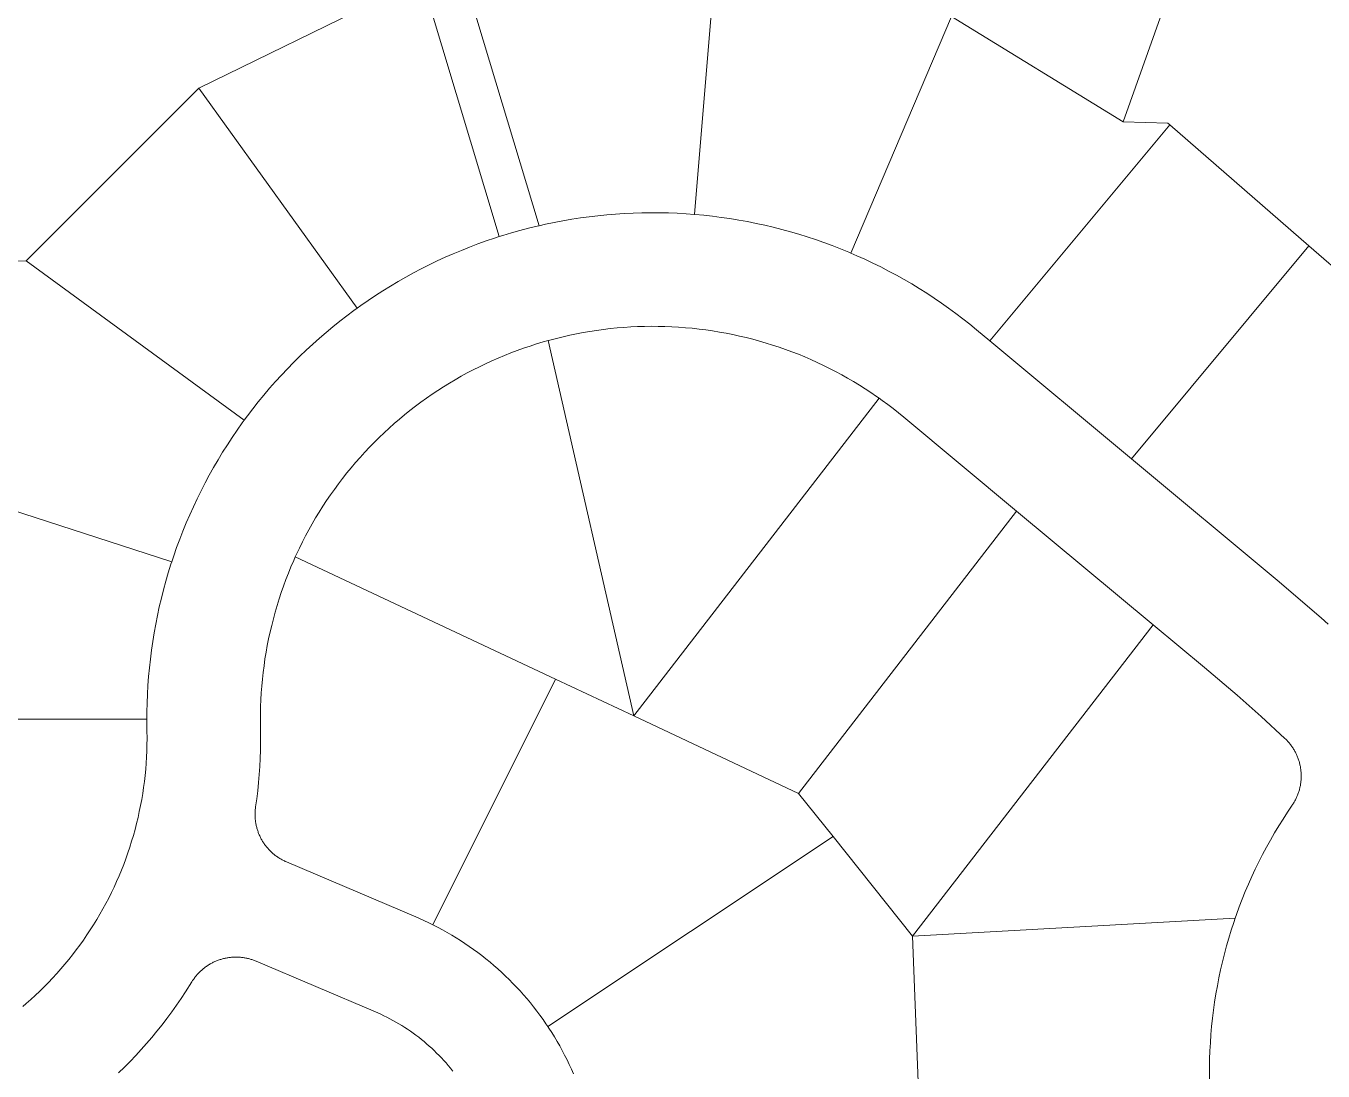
# Model space of a CAD drawing. Header units: feet. Extents: x 865220 to 2774701, y -2240498 to 961524.
# Drawn here: x 2765160 to 2765788, y 958195 to 958701 of the extents above; entities that cross this region are included whole.
import ezdxf

# ---------------------------------------------------------------- set-up
doc = ezdxf.new("R2010")
doc.units = ezdxf.units.FT
doc.header["$LTSCALE"] = 0.015
doc.header["$MEASUREMENT"] = 0
doc.layers.add('Parcels', color=7, linetype='Continuous', lineweight=0)

msp = doc.modelspace()

# ---------------------------------------------------------------- linework, layer by layer
at = {"layer": 'Parcels', "lineweight": 5}
for p, q in [((2765746.73, 958810.33), (2765691.33, 958654.26)), ((2765494.28, 958736.4), (2765483.79, 958609.44)), ((2765371.07, 958728.57), (2765408.61, 958604.01)), ((2765243.77, 958670.64), (2765351.74, 958723.38)), ((2765389.32, 958598.73), (2765351.74, 958723.38)), ((2765608.16, 958705.35), (2765559.45, 958590.75)), ((2765691.33, 958654.26), (2765608.16, 958705.35)), ((2765608.16, 958705.35), (2765691.33, 958654.26)), ((2765243.77, 958670.64), (2765160.21, 958586.94)), ((2765160.21, 958586.94), (2765243.77, 958670.64)), ((2765243.77, 958670.64), (2765320.48, 958564.1)), ((2765626.82, 958548.2), (2765713.93, 958652.85)), ((2765712.97, 958653.68), (2765691.33, 958654.26)), ((2765691.33, 958654.26), (2765691.33, 958654.26)), ((2765691.33, 958654.26), (2765712.97, 958653.68)), ((2765713.93, 958652.85), (2765712.97, 958653.68)), ((2765712.97, 958653.68), (2765713.93, 958652.85)), ((2765781.24, 958594.22), (2765713.93, 958652.85)), ((2765713.93, 958652.85), (2765781.24, 958594.22)), ((2765411.74, 958604.72), (2765415.93, 958605.59)), ((2765415.93, 958605.59), (2765420.13, 958606.38)), ((2765420.13, 958606.38), (2765424.35, 958607.11)), ((2765424.35, 958607.11), (2765428.57, 958607.75)), ((2765428.57, 958607.75), (2765432.81, 958608.33)), ((2765432.81, 958608.33), (2765437.05, 958608.83)), ((2765437.05, 958608.83), (2765441.31, 958609.26)), ((2765441.31, 958609.26), (2765445.57, 958609.61)), ((2765445.57, 958609.61), (2765449.84, 958609.89)), ((2765449.84, 958609.89), (2765454.11, 958610.09)), ((2765454.11, 958610.09), (2765458.38, 958610.22)), ((2765458.38, 958610.22), (2765462.66, 958610.27)), ((2765462.66, 958610.27), (2765466.93, 958610.25)), ((2765466.93, 958610.25), (2765471.21, 958610.16)), ((2765471.21, 958610.16), (2765475.48, 958609.99)), ((2765475.48, 958609.99), (2765479.75, 958609.74)), ((2765479.75, 958609.74), (2765483.79, 958609.44)), ((2765483.79, 958609.44), (2765483.79, 958609.44)), ((2765483.79, 958609.44), (2765484.01, 958609.43)), ((2765484.01, 958609.43), (2765488.27, 958609.03)), ((2765488.27, 958609.03), (2765492.52, 958608.56)), ((2765492.52, 958608.56), (2765496.76, 958608.02)), ((2765496.76, 958608.02), (2765500.99, 958607.41)), ((2765500.99, 958607.41), (2765505.21, 958606.72)), ((2765505.21, 958606.72), (2765509.42, 958605.96)), ((2765509.42, 958605.96), (2765513.61, 958605.12)), ((2765389.32, 958598.73), (2765391.07, 958599.29)), ((2765391.07, 958599.29), (2765395.17, 958600.52)), ((2765395.17, 958600.52), (2765399.28, 958601.68)), ((2765399.28, 958601.68), (2765403.42, 958602.76)), ((2765403.42, 958602.76), (2765407.57, 958603.78)), ((2765407.57, 958603.78), (2765408.61, 958604.01)), ((2765408.61, 958604.01), (2765411.74, 958604.72)), ((2765513.61, 958605.12), (2765517.79, 958604.21)), ((2765517.79, 958604.21), (2765521.95, 958603.23)), ((2765521.95, 958603.23), (2765526.09, 958602.18)), ((2765526.09, 958602.18), (2765530.22, 958601.05)), ((2765530.22, 958601.05), (2765534.32, 958599.85)), ((2765534.32, 958599.85), (2765538.4, 958598.58)), ((2765370.96, 958592.07), (2765374.93, 958593.66)), ((2765374.93, 958593.66), (2765378.93, 958595.17)), ((2765378.93, 958595.17), (2765382.95, 958596.61)), ((2765382.95, 958596.61), (2765387, 958597.98)), ((2765387, 958597.98), (2765389.32, 958598.73)), ((2765389.32, 958598.73), (2765389.32, 958598.73)), ((2765538.4, 958598.58), (2765542.46, 958597.24)), ((2765542.46, 958597.24), (2765546.5, 958595.83)), ((2765546.5, 958595.83), (2765550.51, 958594.35)), ((2765550.51, 958594.35), (2765554.49, 958592.8)), ((2765554.49, 958592.8), (2765558.45, 958591.18)), ((2765781.24, 958594.22), (2765695.4, 958491.1)), ((2765781.24, 958594.22), (2765781.24, 958594.22)), ((2765781.24, 958594.22), (2765815.74, 958564.17)), ((2765088.67, 958585.28), (2765160.21, 958586.94)), ((2765265.81, 958509.8), (2765160.21, 958586.94)), ((2765160.21, 958586.94), (2765265.81, 958509.8)), ((2765355.36, 958585.06), (2765359.22, 958586.91)), ((2765359.22, 958586.91), (2765363.1, 958588.7)), ((2765363.1, 958588.7), (2765367.01, 958590.42)), ((2765367.01, 958590.42), (2765370.96, 958592.07)), ((2765558.45, 958591.18), (2765559.45, 958590.75)), ((2765559.45, 958590.75), (2765562.38, 958589.49)), ((2765562.38, 958589.49), (2765566.28, 958587.73)), ((2765566.28, 958587.73), (2765570.14, 958585.9)), ((2765344.01, 958579.09), (2765347.76, 958581.14)), ((2765347.76, 958581.14), (2765351.55, 958583.13)), ((2765351.55, 958583.13), (2765355.36, 958585.06)), ((2765570.14, 958585.9), (2765573.98, 958584.01)), ((2765573.98, 958584.01), (2765577.78, 958582.05)), ((2765577.78, 958582.05), (2765581.54, 958580.03)), ((2765332.99, 958572.54), (2765336.62, 958574.79)), ((2765336.62, 958574.79), (2765340.3, 958576.97)), ((2765340.3, 958576.97), (2765344.01, 958579.09)), ((2765581.54, 958580.03), (2765585.27, 958577.94)), ((2765585.27, 958577.94), (2765588.96, 958575.78)), ((2765588.96, 958575.78), (2765592.62, 958573.56)), ((2765322.32, 958565.42), (2765325.83, 958567.85)), ((2765325.83, 958567.85), (2765329.39, 958570.22)), ((2765329.39, 958570.22), (2765332.99, 958572.54)), ((2765592.62, 958573.56), (2765596.23, 958571.28)), ((2765596.23, 958571.28), (2765599.81, 958568.93)), ((2765599.81, 958568.93), (2765603.34, 958566.53)), ((2765315.42, 958560.36), (2765318.85, 958562.92)), ((2765318.85, 958562.92), (2765320.48, 958564.1)), ((2765320.48, 958564.1), (2765322.32, 958565.42)), ((2765320.48, 958564.1), (2765320.48, 958564.1)), ((2765603.34, 958566.53), (2765606.83, 958564.06)), ((2765606.83, 958564.06), (2765610.28, 958561.53)), ((2765610.28, 958561.53), (2765613.68, 958558.94)), ((2765305.42, 958552.34), (2765308.71, 958555.07)), ((2765308.71, 958555.07), (2765312.04, 958557.75)), ((2765312.04, 958557.75), (2765315.42, 958560.36)), ((2765452.93, 958554.98), (2765449.62, 958554.76)), ((2765456.24, 958555.14), (2765452.93, 958554.98)), ((2765459.56, 958555.24), (2765456.24, 958555.14)), ((2765462.87, 958555.28), (2765459.56, 958555.24)), ((2765466.19, 958555.26), (2765462.87, 958555.28)), ((2765469.5, 958555.19), (2765466.19, 958555.26)), ((2765472.82, 958555.06), (2765469.5, 958555.19)), ((2765476.13, 958554.87), (2765472.82, 958555.06)), ((2765613.68, 958558.94), (2765617.04, 958556.29)), ((2765617.04, 958556.29), (2765620.35, 958553.58)), ((2765298.99, 958546.7), (2765302.18, 958549.55)), ((2765302.18, 958549.55), (2765305.42, 958552.34)), ((2765416.93, 958549.45), (2765413.73, 958548.61)), ((2765420.16, 958550.24), (2765416.93, 958549.45)), ((2765423.39, 958550.97), (2765420.16, 958550.24)), ((2765426.64, 958551.65), (2765423.39, 958550.97)), ((2765429.89, 958552.26), (2765426.64, 958551.65)), ((2765433.16, 958552.82), (2765429.89, 958552.26)), ((2765436.44, 958553.33), (2765433.16, 958552.82)), ((2765439.73, 958553.77), (2765436.44, 958553.33)), ((2765443.02, 958554.16), (2765439.73, 958553.77)), ((2765446.32, 958554.49), (2765443.02, 958554.16)), ((2765449.62, 958554.76), (2765446.32, 958554.49)), ((2765479.43, 958554.62), (2765476.13, 958554.87)), ((2765482.73, 958554.32), (2765479.43, 958554.62)), ((2765486.03, 958553.95), (2765482.73, 958554.32)), ((2765489.32, 958553.54), (2765486.03, 958553.95)), ((2765492.6, 958553.06), (2765489.32, 958553.54)), ((2765495.87, 958552.52), (2765492.6, 958553.06)), ((2765499.14, 958551.93), (2765495.87, 958552.52)), ((2765502.39, 958551.28), (2765499.14, 958551.93)), ((2765505.63, 958550.58), (2765502.39, 958551.28)), ((2765508.85, 958549.82), (2765505.63, 958550.58)), ((2765512.07, 958549), (2765508.85, 958549.82)), ((2765515.27, 958548.13), (2765512.07, 958549)), ((2765620.35, 958553.58), (2765626.82, 958548.2)), ((2765292.76, 958540.85), (2765295.84, 958543.8)), ((2765295.84, 958543.8), (2765298.99, 958546.7)), ((2765394.84, 958542.39), (2765391.76, 958541.17)), ((2765397.94, 958543.57), (2765394.84, 958542.39)), ((2765401.06, 958544.69), (2765397.94, 958543.57)), ((2765404.2, 958545.75), (2765401.06, 958544.69)), ((2765407.36, 958546.76), (2765404.2, 958545.75)), ((2765410.54, 958547.71), (2765407.36, 958546.76)), ((2765413.03, 958548.42), (2765410.54, 958547.71)), ((2765413.73, 958548.61), (2765413.03, 958548.42)), ((2765413.03, 958548.42), (2765454.41, 958366.64)), ((2765518.45, 958547.2), (2765515.27, 958548.13)), ((2765521.62, 958546.21), (2765518.45, 958547.2)), ((2765524.76, 958545.17), (2765521.62, 958546.21)), ((2765527.89, 958544.08), (2765524.76, 958545.17)), ((2765531, 958542.93), (2765527.89, 958544.08)), ((2765534.09, 958541.73), (2765531, 958542.93)), ((2765626.82, 958548.2), (2765695.4, 958491.1)), ((2765286.73, 958534.78), (2765289.72, 958537.84)), ((2765289.72, 958537.84), (2765292.76, 958540.85)), ((2765382.65, 958537.16), (2765379.67, 958535.72)), ((2765385.67, 958538.55), (2765382.65, 958537.16)), ((2765388.7, 958539.88), (2765385.67, 958538.55)), ((2765391.76, 958541.17), (2765388.7, 958539.88)), ((2765537.16, 958540.47), (2765534.09, 958541.73)), ((2765540.21, 958539.16), (2765537.16, 958540.47)), ((2765543.23, 958537.8), (2765540.21, 958539.16)), ((2765546.23, 958536.38), (2765543.23, 958537.8)), ((2765549.2, 958534.91), (2765546.23, 958536.38)), ((2765280.93, 958528.5), (2765283.8, 958531.66)), ((2765283.8, 958531.66), (2765286.73, 958534.78)), ((2765370.86, 958531.1), (2765367.98, 958529.45)), ((2765373.77, 958532.69), (2765370.86, 958531.1)), ((2765376.71, 958534.23), (2765373.77, 958532.69)), ((2765379.67, 958535.72), (2765376.71, 958534.23)), ((2765552.15, 958533.39), (2765549.2, 958534.91)), ((2765555.07, 958531.82), (2765552.15, 958533.39)), ((2765557.96, 958530.2), (2765555.07, 958531.82)), ((2765560.83, 958528.53), (2765557.96, 958530.2)), ((2765275.34, 958522.03), (2765278.11, 958525.29)), ((2765278.11, 958525.29), (2765280.93, 958528.5)), ((2765359.52, 958524.22), (2765356.77, 958522.38)), ((2765362.31, 958526.01), (2765359.52, 958524.22)), ((2765365.13, 958527.76), (2765362.31, 958526.01)), ((2765367.98, 958529.45), (2765365.13, 958527.76)), ((2765563.66, 958526.81), (2765560.83, 958528.53)), ((2765566.46, 958525.04), (2765563.66, 958526.81)), ((2765569.23, 958523.22), (2765566.46, 958525.04)), ((2765269.99, 958515.36), (2765272.63, 958518.72)), ((2765272.63, 958518.72), (2765275.34, 958522.03)), ((2765351.35, 958518.56), (2765348.69, 958516.57)), ((2765354.04, 958520.49), (2765351.35, 958518.56)), ((2765356.77, 958522.38), (2765354.04, 958520.49)), ((2765454.41, 958366.64), (2765573.28, 958520.44)), ((2765573.28, 958520.44), (2765454.41, 958366.64)), ((2765571.98, 958521.35), (2765569.23, 958523.22)), ((2765573.28, 958520.44), (2765571.98, 958521.35)), ((2765573.28, 958520.44), (2765573.28, 958520.44)), ((2765574.68, 958519.44), (2765573.28, 958520.44)), ((2765577.35, 958517.48), (2765574.68, 958519.44)), ((2765579.99, 958515.47), (2765577.35, 958517.48)), ((2765265.81, 958509.8), (2765267.4, 958511.96)), ((2765267.4, 958511.96), (2765269.99, 958515.36)), ((2765343.48, 958512.47), (2765340.93, 958510.35)), ((2765346.07, 958514.54), (2765343.48, 958512.47)), ((2765348.69, 958516.57), (2765346.07, 958514.54)), ((2765582.6, 958513.41), (2765579.99, 958515.47)), ((2765585.16, 958511.32), (2765582.6, 958513.41)), ((2765639.77, 958465.86), (2765585.16, 958511.32)), ((2765585.16, 958511.32), (2765585.16, 958511.32)), ((2765259.99, 958501.49), (2765262.4, 958505.02)), ((2765262.4, 958505.02), (2765264.87, 958508.51)), ((2765264.87, 958508.51), (2765265.81, 958509.8)), ((2765265.81, 958509.8), (2765265.81, 958509.8)), ((2765335.94, 958505.98), (2765333.51, 958503.73)), ((2765338.42, 958508.19), (2765335.94, 958505.98)), ((2765340.93, 958510.35), (2765338.42, 958508.19)), ((2765257.65, 958497.91), (2765259.99, 958501.49)), ((2765328.76, 958499.11), (2765326.44, 958496.73)), ((2765331.11, 958501.44), (2765328.76, 958499.11)), ((2765333.51, 958503.73), (2765331.11, 958501.44)), ((2765253.14, 958490.64), (2765255.36, 958494.3)), ((2765255.36, 958494.3), (2765257.65, 958497.91)), ((2765324.17, 958494.32), (2765321.94, 958491.86)), ((2765326.44, 958496.73), (2765324.17, 958494.32)), ((2765230.71, 958441.2), (2765090.94, 958486.75)), ((2765090.94, 958486.75), (2765230.71, 958441.2)), ((2765248.9, 958483.22), (2765250.99, 958486.95)), ((2765250.99, 958486.95), (2765253.14, 958490.64)), ((2765317.61, 958486.84), (2765315.51, 958484.28)), ((2765319.75, 958489.37), (2765317.61, 958486.84)), ((2765321.94, 958491.86), (2765319.75, 958489.37)), ((2765695.4, 958491.1), (2765765.94, 958432.39)), ((2765246.87, 958479.45), (2765248.9, 958483.22)), ((2765313.46, 958481.67), (2765311.45, 958479.03)), ((2765315.51, 958484.28), (2765313.46, 958481.67)), ((2765243.02, 958471.82), (2765244.91, 958475.65)), ((2765244.91, 958475.65), (2765246.87, 958479.45)), ((2765307.57, 958473.65), (2765305.7, 958470.91)), ((2765309.49, 958476.36), (2765307.57, 958473.65)), ((2765311.45, 958479.03), (2765309.49, 958476.36)), ((2765239.44, 958464.06), (2765241.19, 958467.95)), ((2765241.19, 958467.95), (2765243.02, 958471.82)), ((2765303.89, 958468.14), (2765302.11, 958465.34)), ((2765305.7, 958470.91), (2765303.89, 958468.14)), ((2765237.75, 958460.13), (2765239.44, 958464.06)), ((2765300.39, 958462.5), (2765298.72, 958459.64)), ((2765302.11, 958465.34), (2765300.39, 958462.5)), ((2765534.14, 958329.19), (2765639.77, 958465.86)), ((2765705.91, 958410.81), (2765639.77, 958465.86)), ((2765234.58, 958452.19), (2765236.13, 958456.17)), ((2765236.13, 958456.17), (2765237.75, 958460.13)), ((2765297.1, 958456.75), (2765295.53, 958453.83)), ((2765298.72, 958459.64), (2765297.1, 958456.75)), ((2765233.09, 958448.18), (2765234.58, 958452.19)), ((2765294.01, 958450.88), (2765292.54, 958447.91)), ((2765295.53, 958453.83), (2765294.01, 958450.88)), ((2765230.71, 958441.2), (2765231.68, 958444.14)), ((2765231.68, 958444.14), (2765233.09, 958448.18)), ((2765290.54, 958443.63), (2765289.76, 958441.89)), ((2765291.13, 958444.91), (2765290.54, 958443.63)), ((2765416.54, 958384.43), (2765290.54, 958443.63)), ((2765292.54, 958447.91), (2765291.13, 958444.91)), ((2765227.87, 958431.9), (2765229.07, 958436)), ((2765229.07, 958436), (2765230.34, 958440.08)), ((2765230.34, 958440.08), (2765230.71, 958441.2)), ((2765230.71, 958441.2), (2765230.71, 958441.2)), ((2765287.2, 958435.77), (2765285.99, 958432.68)), ((2765288.45, 958438.84), (2765287.2, 958435.77)), ((2765289.76, 958441.89), (2765288.45, 958438.84)), ((2765226.75, 958427.77), (2765227.87, 958431.9)), ((2765284.84, 958429.57), (2765283.75, 958426.44)), ((2765285.99, 958432.68), (2765284.84, 958429.57)), ((2765765.94, 958432.39), (2765787.25, 958414.11)), ((2765224.71, 958419.47), (2765225.69, 958423.63)), ((2765225.69, 958423.63), (2765226.75, 958427.77)), ((2765282.71, 958423.29), (2765281.73, 958420.13)), ((2765283.75, 958426.44), (2765282.71, 958423.29)), ((2765223.8, 958415.29), (2765224.71, 958419.47)), ((2765280.8, 958416.95), (2765279.92, 958413.75)), ((2765281.73, 958420.13), (2765280.8, 958416.95)), ((2765222.2, 958406.89), (2765222.97, 958411.09)), ((2765222.97, 958411.09), (2765223.8, 958415.29)), ((2765279.11, 958410.53), (2765278.34, 958407.31)), ((2765279.92, 958413.75), (2765279.11, 958410.53)), ((2765705.91, 958410.81), (2765589.37, 958260.04)), ((2765705.91, 958410.81), (2765705.91, 958410.81)), ((2765730.75, 958390.13), (2765705.91, 958410.81)), ((2765787.25, 958414.11), (2765790.57, 958411.12)), ((2765221.52, 958402.67), (2765222.2, 958406.89)), ((2765278.34, 958407.31), (2765277.64, 958404.07)), ((2765220.36, 958394.2), (2765220.9, 958398.44)), ((2765220.9, 958398.44), (2765221.52, 958402.67)), ((2765276.99, 958400.81), (2765276.4, 958397.55)), ((2765277.64, 958404.07), (2765276.99, 958400.81)), ((2765219.89, 958389.95), (2765220.36, 958394.2)), ((2765275.87, 958394.28), (2765275.39, 958391)), ((2765276.4, 958397.55), (2765275.87, 958394.28)), ((2765219.18, 958381.42), (2765219.5, 958385.69)), ((2765219.5, 958385.69), (2765219.89, 958389.95)), ((2765274.97, 958387.71), (2765274.61, 958384.41)), ((2765275.39, 958391), (2765274.97, 958387.71)), ((2765746.5, 958376.7), (2765730.75, 958390.13)), ((2765218.94, 958377.16), (2765219.18, 958381.42)), ((2765274.3, 958381.11), (2765274.05, 958377.81)), ((2765274.61, 958384.41), (2765274.3, 958381.11)), ((2765416.54, 958384.43), (2765357.07, 958265.6)), ((2765416.54, 958384.43), (2765416.54, 958384.43)), ((2765416.54, 958384.43), (2765454.41, 958366.64)), ((2765218.67, 958368.61), (2765218.77, 958372.88)), ((2765218.77, 958372.88), (2765218.94, 958377.16)), ((2765273.87, 958374.5), (2765273.73, 958371.18)), ((2765274.05, 958377.81), (2765273.87, 958374.5)), ((2765758.16, 958366.36), (2765746.5, 958376.7)), ((2765218.65, 958365.1), (2765218.67, 958368.61)), ((2765273.66, 958367.87), (2765273.64, 958364.55)), ((2765273.73, 958371.18), (2765273.66, 958367.87)), ((2765534.14, 958329.19), (2765454.41, 958366.64)), ((2765454.41, 958366.64), (2765454.41, 958366.64)), ((2765218.65, 958365.1), (2765093.74, 958364.99)), ((2765218.65, 958364.33), (2765218.65, 958365.1)), ((2765218.65, 958365.1), (2765218.65, 958365.1)), ((2765218.71, 958359.64), (2765218.65, 958364.33)), ((2765273.64, 958364.55), (2765273.69, 958360.91)), ((2765273.69, 958360.91), (2765273.75, 958353.98)), ((2765769.63, 958355.81), (2765758.16, 958366.36)), ((2765218.76, 958355.67), (2765218.71, 958359.64)), ((2765218.73, 958352.7), (2765218.76, 958355.67)), ((2765770.07, 958355.38), (2765769.63, 958355.81)), ((2765770.38, 958355.08), (2765770.07, 958355.38)), ((2765770.68, 958354.76), (2765770.38, 958355.08)), ((2765770.98, 958354.44), (2765770.68, 958354.76)), ((2765771.27, 958354.12), (2765770.98, 958354.44)), ((2765771.56, 958353.79), (2765771.27, 958354.12)), ((2765218.52, 958346.77), (2765218.65, 958349.73)), ((2765218.65, 958349.73), (2765218.73, 958352.7)), ((2765273.68, 958350.06), (2765273.55, 958346.13)), ((2765273.75, 958353.98), (2765273.68, 958350.06)), ((2765771.84, 958353.45), (2765771.56, 958353.79)), ((2765772.11, 958353.12), (2765771.84, 958353.45)), ((2765772.38, 958352.77), (2765772.11, 958353.12)), ((2765772.64, 958352.42), (2765772.38, 958352.77)), ((2765772.9, 958352.07), (2765772.64, 958352.42)), ((2765773.15, 958351.71), (2765772.9, 958352.07)), ((2765773.39, 958351.35), (2765773.15, 958351.71)), ((2765773.63, 958350.99), (2765773.39, 958351.35)), ((2765773.86, 958350.62), (2765773.63, 958350.99)), ((2765774.09, 958350.24), (2765773.86, 958350.62)), ((2765774.31, 958349.86), (2765774.09, 958350.24)), ((2765774.52, 958349.48), (2765774.31, 958349.86)), ((2765774.72, 958349.1), (2765774.52, 958349.48)), ((2765774.92, 958348.71), (2765774.72, 958349.1)), ((2765775.11, 958348.32), (2765774.92, 958348.71)), ((2765775.3, 958347.92), (2765775.11, 958348.32)), ((2765775.47, 958347.52), (2765775.3, 958347.92)), ((2765218.11, 958340.85), (2765218.34, 958343.81)), ((2765218.34, 958343.81), (2765218.52, 958346.77)), ((2765273.35, 958342.21), (2765273.08, 958338.29)), ((2765273.55, 958346.13), (2765273.35, 958342.21)), ((2765775.64, 958347.12), (2765775.47, 958347.52)), ((2765775.81, 958346.72), (2765775.64, 958347.12)), ((2765775.96, 958346.31), (2765775.81, 958346.72)), ((2765776.11, 958345.9), (2765775.96, 958346.31)), ((2765776.26, 958345.49), (2765776.11, 958345.9)), ((2765776.39, 958345.07), (2765776.26, 958345.49)), ((2765776.52, 958344.65), (2765776.39, 958345.07)), ((2765776.64, 958344.23), (2765776.52, 958344.65)), ((2765776.75, 958343.81), (2765776.64, 958344.23)), ((2765776.86, 958343.39), (2765776.75, 958343.81)), ((2765776.95, 958342.96), (2765776.86, 958343.39)), ((2765777.05, 958342.54), (2765776.95, 958342.96)), ((2765777.13, 958342.11), (2765777.05, 958342.54)), ((2765777.2, 958341.68), (2765777.13, 958342.11)), ((2765777.27, 958341.25), (2765777.2, 958341.68)), ((2765217.49, 958334.95), (2765217.82, 958337.9)), ((2765217.82, 958337.9), (2765218.11, 958340.85)), ((2765273.08, 958338.29), (2765272.74, 958334.38)), ((2765777.33, 958340.82), (2765777.27, 958341.25)), ((2765777.39, 958340.38), (2765777.33, 958340.82)), ((2765777.43, 958339.95), (2765777.39, 958340.38)), ((2765777.39, 958334.72), (2765777.43, 958335.16)), ((2765777.47, 958339.52), (2765777.43, 958339.95)), ((2765777.43, 958335.16), (2765777.47, 958335.59)), ((2765777.5, 958339.08), (2765777.47, 958339.52)), ((2765777.47, 958335.59), (2765777.5, 958336.03)), ((2765777.52, 958338.64), (2765777.5, 958339.08)), ((2765777.5, 958336.03), (2765777.52, 958336.46)), ((2765777.54, 958338.21), (2765777.52, 958338.64)), ((2765777.52, 958336.46), (2765777.54, 958336.9)), ((2765777.55, 958337.77), (2765777.54, 958338.21)), ((2765777.54, 958336.9), (2765777.55, 958337.34)), ((2765777.55, 958337.34), (2765777.55, 958337.77)), ((2765216.17, 958326.15), (2765216.66, 958329.08)), ((2765216.66, 958329.08), (2765217.1, 958332.01)), ((2765217.1, 958332.01), (2765217.49, 958334.95)), ((2765272.33, 958330.48), (2765271.86, 958326.58)), ((2765272.74, 958334.38), (2765272.33, 958330.48)), ((2765534.14, 958329.19), (2765550.88, 958308.23)), ((2765775.96, 958328.8), (2765776.11, 958329.21)), ((2765776.11, 958329.21), (2765776.26, 958329.62)), ((2765776.26, 958329.62), (2765776.39, 958330.04)), ((2765776.39, 958330.04), (2765776.52, 958330.45)), ((2765776.52, 958330.45), (2765776.64, 958330.87)), ((2765776.64, 958330.87), (2765776.75, 958331.3)), ((2765776.75, 958331.3), (2765776.86, 958331.72)), ((2765776.86, 958331.72), (2765776.95, 958332.14)), ((2765776.95, 958332.14), (2765777.04, 958332.57)), ((2765777.04, 958332.57), (2765777.13, 958333)), ((2765777.13, 958333), (2765777.2, 958333.43)), ((2765777.2, 958333.43), (2765777.27, 958333.86)), ((2765777.27, 958333.86), (2765777.33, 958334.29)), ((2765777.33, 958334.29), (2765777.39, 958334.72)), ((2765215.03, 958320.33), (2765215.63, 958323.23)), ((2765215.63, 958323.23), (2765216.17, 958326.15)), ((2765271.32, 958322.69), (2765271.26, 958322.26)), ((2765271.86, 958326.58), (2765271.32, 958322.69)), ((2765770.93, 958320.1), (2765773.15, 958323.4)), ((2765773.15, 958323.4), (2765773.39, 958323.76)), ((2765773.39, 958323.76), (2765773.63, 958324.12)), ((2765773.63, 958324.12), (2765773.86, 958324.49)), ((2765773.86, 958324.49), (2765774.09, 958324.87)), ((2765774.09, 958324.87), (2765774.31, 958325.25)), ((2765774.31, 958325.25), (2765774.52, 958325.63)), ((2765774.52, 958325.63), (2765774.72, 958326.01)), ((2765774.72, 958326.01), (2765774.92, 958326.4)), ((2765774.92, 958326.4), (2765775.11, 958326.79)), ((2765775.11, 958326.79), (2765775.3, 958327.19)), ((2765775.3, 958327.19), (2765775.47, 958327.59)), ((2765775.47, 958327.59), (2765775.64, 958327.99)), ((2765775.64, 958327.99), (2765775.81, 958328.39)), ((2765775.81, 958328.39), (2765775.96, 958328.8)), ((2765213.7, 958314.55), (2765214.39, 958317.43)), ((2765214.39, 958317.43), (2765215.03, 958320.33)), ((2765271.07, 958320.08), (2765271.05, 958319.65)), ((2765271.05, 958319.65), (2765271.05, 958319.21)), ((2765271.05, 958319.21), (2765271.05, 958318.78)), ((2765271.05, 958318.78), (2765271.05, 958318.34)), ((2765271.05, 958318.34), (2765271.07, 958317.9)), ((2765271.09, 958320.52), (2765271.07, 958320.08)), ((2765271.07, 958317.9), (2765271.09, 958317.47)), ((2765271.12, 958320.95), (2765271.09, 958320.52)), ((2765271.09, 958317.47), (2765271.12, 958317.03)), ((2765271.16, 958321.39), (2765271.12, 958320.95)), ((2765271.12, 958317.03), (2765271.16, 958316.6)), ((2765271.2, 958321.82), (2765271.16, 958321.39)), ((2765271.16, 958316.6), (2765271.21, 958316.16)), ((2765271.26, 958322.26), (2765271.2, 958321.82)), ((2765766.66, 958313.41), (2765768.77, 958316.77)), ((2765768.77, 958316.77), (2765770.93, 958320.1)), ((2765212.16, 958308.81), (2765212.95, 958311.67)), ((2765212.95, 958311.67), (2765213.7, 958314.55)), ((2765271.21, 958316.16), (2765271.26, 958315.73)), ((2765271.26, 958315.73), (2765271.32, 958315.3)), ((2765271.32, 958315.3), (2765271.39, 958314.87)), ((2765271.39, 958314.87), (2765271.47, 958314.44)), ((2765271.47, 958314.44), (2765271.55, 958314.01)), ((2765271.55, 958314.01), (2765271.64, 958313.58)), ((2765271.64, 958313.58), (2765271.74, 958313.16)), ((2765271.74, 958313.16), (2765271.85, 958312.74)), ((2765271.85, 958312.74), (2765271.96, 958312.31)), ((2765271.96, 958312.31), (2765272.08, 958311.89)), ((2765272.08, 958311.89), (2765272.21, 958311.48)), ((2765272.21, 958311.48), (2765272.34, 958311.06)), ((2765272.34, 958311.06), (2765272.49, 958310.65)), ((2765272.49, 958310.65), (2765272.64, 958310.24)), ((2765272.64, 958310.24), (2765272.79, 958309.83)), ((2765764.62, 958310.01), (2765766.66, 958313.41)), ((2765210.42, 958303.14), (2765211.32, 958305.97)), ((2765211.32, 958305.97), (2765212.16, 958308.81)), ((2765272.79, 958309.83), (2765272.96, 958309.43)), ((2765272.96, 958309.43), (2765273.13, 958309.03)), ((2765273.13, 958309.03), (2765273.31, 958308.63)), ((2765273.31, 958308.63), (2765273.49, 958308.23)), ((2765273.49, 958308.23), (2765273.68, 958307.84)), ((2765273.68, 958307.84), (2765273.88, 958307.45)), ((2765273.88, 958307.45), (2765274.09, 958307.07)), ((2765274.09, 958307.07), (2765274.3, 958306.69)), ((2765274.3, 958306.69), (2765274.52, 958306.31)), ((2765274.52, 958306.31), (2765274.74, 958305.94)), ((2765274.74, 958305.94), (2765274.97, 958305.57)), ((2765274.97, 958305.57), (2765275.21, 958305.2)), ((2765275.21, 958305.2), (2765275.46, 958304.84)), ((2765275.46, 958304.84), (2765275.71, 958304.48)), ((2765275.71, 958304.48), (2765275.96, 958304.13)), ((2765275.96, 958304.13), (2765276.23, 958303.78)), ((2765276.23, 958303.78), (2765276.5, 958303.44)), ((2765412.79, 958216.35), (2765550.88, 958308.23)), ((2765589.37, 958260.04), (2765550.88, 958308.23)), ((2765550.88, 958308.23), (2765589.37, 958260.04)), ((2765760.71, 958303.09), (2765762.63, 958306.57)), ((2765762.63, 958306.57), (2765764.62, 958310.01)), ((2765207.45, 958294.75), (2765208.49, 958297.53)), ((2765208.49, 958297.53), (2765209.48, 958300.33)), ((2765209.48, 958300.33), (2765210.42, 958303.14)), ((2765276.5, 958303.44), (2765276.77, 958303.1)), ((2765276.77, 958303.1), (2765277.05, 958302.77)), ((2765277.05, 958302.77), (2765277.34, 958302.44)), ((2765277.34, 958302.44), (2765277.63, 958302.11)), ((2765277.63, 958302.11), (2765277.93, 958301.79)), ((2765277.93, 958301.79), (2765278.23, 958301.48)), ((2765278.23, 958301.48), (2765278.54, 958301.17)), ((2765278.54, 958301.17), (2765278.85, 958300.87)), ((2765278.85, 958300.87), (2765279.17, 958300.57)), ((2765279.17, 958300.57), (2765279.5, 958300.28)), ((2765279.5, 958300.28), (2765279.83, 958299.99)), ((2765279.83, 958299.99), (2765280.16, 958299.71)), ((2765280.16, 958299.71), (2765280.5, 958299.44)), ((2765280.5, 958299.44), (2765280.85, 958299.17)), ((2765280.85, 958299.17), (2765281.19, 958298.91)), ((2765281.19, 958298.91), (2765281.55, 958298.65)), ((2765281.55, 958298.65), (2765281.9, 958298.4)), ((2765281.9, 958298.4), (2765282.27, 958298.16)), ((2765282.27, 958298.16), (2765282.63, 958297.92)), ((2765282.63, 958297.92), (2765283, 958297.69)), ((2765283, 958297.69), (2765283.38, 958297.47)), ((2765757.04, 958296.05), (2765758.84, 958299.59)), ((2765758.84, 958299.59), (2765760.71, 958303.09)), ((2765205.23, 958289.25), (2765206.36, 958291.99)), ((2765206.36, 958291.99), (2765207.45, 958294.75)), ((2765283.38, 958297.47), (2765283.76, 958297.25)), ((2765283.76, 958297.25), (2765284.14, 958297.04)), ((2765284.14, 958297.04), (2765284.52, 958296.83)), ((2765284.52, 958296.83), (2765284.91, 958296.64)), ((2765284.91, 958296.64), (2765285.3, 958296.45)), ((2765285.3, 958296.45), (2765285.7, 958296.26)), ((2765285.7, 958296.26), (2765286.26, 958296.02)), ((2765286.26, 958296.02), (2765348.94, 958269.36)), ((2765753.62, 958288.89), (2765755.3, 958292.48)), ((2765755.3, 958292.48), (2765757.04, 958296.05)), ((2765202.81, 958283.83), (2765204.04, 958286.53)), ((2765204.04, 958286.53), (2765205.23, 958289.25)), ((2765750.46, 958281.6), (2765752.01, 958285.26)), ((2765752.01, 958285.26), (2765753.62, 958288.89)), ((2765200.21, 958278.5), (2765201.53, 958281.16)), ((2765201.53, 958281.16), (2765202.81, 958283.83)), ((2765748.97, 958277.92), (2765750.46, 958281.6)), ((2765195.96, 958270.68), (2765197.42, 958273.26)), ((2765197.42, 958273.26), (2765198.84, 958275.87)), ((2765198.84, 958275.87), (2765200.21, 958278.5)), ((2765746.19, 958270.49), (2765747.55, 958274.22)), ((2765747.55, 958274.22), (2765748.97, 958277.92)), ((2765192.9, 958265.6), (2765194.45, 958268.13)), ((2765194.45, 958268.13), (2765195.96, 958270.68)), ((2765348.94, 958269.36), (2765352.85, 958267.63)), ((2765352.85, 958267.63), (2765355.13, 958266.55)), ((2765355.13, 958266.55), (2765357.07, 958265.6)), ((2765745.59, 958268.73), (2765589.37, 958260.04)), ((2765743.67, 958262.96), (2765744.9, 958266.73)), ((2765744.9, 958266.73), (2765745.59, 958268.73)), ((2765745.59, 958268.73), (2765746.19, 958270.49)), ((2765745.59, 958268.73), (2765745.59, 958268.73)), ((2765187.99, 958258.18), (2765189.67, 958260.62)), ((2765189.67, 958260.62), (2765191.31, 958263.1)), ((2765191.31, 958263.1), (2765192.9, 958265.6)), ((2765357.07, 958265.6), (2765357.4, 958265.44)), ((2765357.4, 958265.44), (2765359.64, 958264.28)), ((2765359.64, 958264.28), (2765361.87, 958263.09)), ((2765361.87, 958263.09), (2765364.07, 958261.85)), ((2765364.07, 958261.85), (2765366.26, 958260.58)), ((2765366.26, 958260.58), (2765368.42, 958259.27)), ((2765592.53, 958176.33), (2765589.37, 958260.04)), ((2765589.37, 958260.04), (2765589.37, 958260.04)), ((2765742.51, 958259.16), (2765743.67, 958262.96)), ((2765184.5, 958253.38), (2765186.27, 958255.76)), ((2765186.27, 958255.76), (2765187.99, 958258.18)), ((2765368.42, 958259.27), (2765370.55, 958257.93)), ((2765370.55, 958257.93), (2765372.67, 958256.54)), ((2765372.67, 958256.54), (2765374.75, 958255.12)), ((2765374.75, 958255.12), (2765376.82, 958253.66)), ((2765376.82, 958253.66), (2765378.86, 958252.17)), ((2765740.39, 958251.51), (2765741.41, 958255.34)), ((2765741.41, 958255.34), (2765742.51, 958259.16)), ((2765178.96, 958246.42), (2765180.85, 958248.7)), ((2765180.85, 958248.7), (2765182.69, 958251.03)), ((2765182.69, 958251.03), (2765184.5, 958253.38)), ((2765250.86, 958247.4), (2765250.47, 958247.2)), ((2765251.25, 958247.59), (2765250.86, 958247.4)), ((2765251.65, 958247.77), (2765251.25, 958247.59)), ((2765252.05, 958247.94), (2765251.65, 958247.77)), ((2765252.45, 958248.11), (2765252.05, 958247.94)), ((2765252.86, 958248.27), (2765252.45, 958248.11)), ((2765253.27, 958248.42), (2765252.86, 958248.27)), ((2765253.68, 958248.57), (2765253.27, 958248.42)), ((2765254.09, 958248.7), (2765253.68, 958248.57)), ((2765254.51, 958248.83), (2765254.09, 958248.7)), ((2765254.93, 958248.96), (2765254.51, 958248.83)), ((2765255.35, 958249.07), (2765254.93, 958248.96)), ((2765255.77, 958249.18), (2765255.35, 958249.07)), ((2765256.2, 958249.28), (2765255.77, 958249.18)), ((2765256.62, 958249.38), (2765256.2, 958249.28)), ((2765257.05, 958249.47), (2765256.62, 958249.38)), ((2765257.48, 958249.54), (2765257.05, 958249.47)), ((2765257.91, 958249.62), (2765257.48, 958249.54)), ((2765258.34, 958249.68), (2765257.91, 958249.62)), ((2765258.77, 958249.74), (2765258.34, 958249.68)), ((2765259.21, 958249.79), (2765258.77, 958249.74)), ((2765259.64, 958249.83), (2765259.21, 958249.79)), ((2765260.08, 958249.86), (2765259.64, 958249.83)), ((2765260.51, 958249.89), (2765260.08, 958249.86)), ((2765260.95, 958249.91), (2765260.51, 958249.89)), ((2765261.38, 958249.92), (2765260.95, 958249.91)), ((2765261.82, 958249.92), (2765261.38, 958249.92)), ((2765262.26, 958249.92), (2765261.82, 958249.92)), ((2765262.69, 958249.91), (2765262.26, 958249.92)), ((2765263.13, 958249.89), (2765262.69, 958249.91)), ((2765263.56, 958249.86), (2765263.13, 958249.89)), ((2765264, 958249.83), (2765263.56, 958249.86)), ((2765264.43, 958249.78), (2765264, 958249.83)), ((2765264.87, 958249.73), (2765264.43, 958249.78)), ((2765265.3, 958249.68), (2765264.87, 958249.73)), ((2765265.73, 958249.61), (2765265.3, 958249.68)), ((2765266.16, 958249.54), (2765265.73, 958249.61)), ((2765266.59, 958249.46), (2765266.16, 958249.54)), ((2765267.02, 958249.37), (2765266.59, 958249.46)), ((2765267.44, 958249.28), (2765267.02, 958249.37)), ((2765267.87, 958249.18), (2765267.44, 958249.28)), ((2765268.29, 958249.07), (2765267.87, 958249.18)), ((2765268.71, 958248.95), (2765268.29, 958249.07)), ((2765269.13, 958248.82), (2765268.71, 958248.95)), ((2765269.54, 958248.69), (2765269.13, 958248.82)), ((2765269.96, 958248.55), (2765269.54, 958248.69)), ((2765270.37, 958248.41), (2765269.96, 958248.55)), ((2765270.78, 958248.26), (2765270.37, 958248.41)), ((2765271.18, 958248.1), (2765270.78, 958248.26)), ((2765271.59, 958247.93), (2765271.18, 958248.1)), ((2765329.38, 958223.35), (2765271.59, 958247.93)), ((2765271.59, 958247.93), (2765271.59, 958247.93)), ((2765378.86, 958252.17), (2765380.87, 958250.64)), ((2765380.87, 958250.64), (2765382.85, 958249.08)), ((2765382.85, 958249.08), (2765384.81, 958247.48)), ((2765384.81, 958247.48), (2765386.74, 958245.85)), ((2765738.53, 958243.79), (2765739.43, 958247.66)), ((2765739.43, 958247.66), (2765740.39, 958251.51)), ((2765173.06, 958239.75), (2765175.06, 958241.94)), ((2765175.06, 958241.94), (2765177.03, 958244.16)), ((2765177.03, 958244.16), (2765178.96, 958246.42)), ((2765242.66, 958241), (2765242.39, 958240.67)), ((2765242.95, 958241.34), (2765242.66, 958241)), ((2765243.24, 958241.66), (2765242.95, 958241.34)), ((2765243.53, 958241.98), (2765243.24, 958241.66)), ((2765243.83, 958242.3), (2765243.53, 958241.98)), ((2765244.14, 958242.61), (2765243.83, 958242.3)), ((2765244.45, 958242.92), (2765244.14, 958242.61)), ((2765244.77, 958243.22), (2765244.45, 958242.92)), ((2765245.09, 958243.51), (2765244.77, 958243.22)), ((2765245.42, 958243.8), (2765245.09, 958243.51)), ((2765245.75, 958244.08), (2765245.42, 958243.8)), ((2765246.08, 958244.36), (2765245.75, 958244.08)), ((2765246.43, 958244.63), (2765246.08, 958244.36)), ((2765246.77, 958244.9), (2765246.43, 958244.63)), ((2765247.12, 958245.16), (2765246.77, 958244.9)), ((2765247.48, 958245.41), (2765247.12, 958245.16)), ((2765247.84, 958245.66), (2765247.48, 958245.41)), ((2765248.2, 958245.9), (2765247.84, 958245.66)), ((2765248.57, 958246.13), (2765248.2, 958245.9)), ((2765248.94, 958246.36), (2765248.57, 958246.13)), ((2765249.32, 958246.58), (2765248.94, 958246.36)), ((2765249.7, 958246.8), (2765249.32, 958246.58)), ((2765250.08, 958247), (2765249.7, 958246.8)), ((2765250.47, 958247.2), (2765250.08, 958247)), ((2765386.74, 958245.85), (2765388.64, 958244.19)), ((2765388.64, 958244.19), (2765390.51, 958242.49)), ((2765390.51, 958242.49), (2765392.35, 958240.76)), ((2765737.71, 958239.9), (2765738.53, 958243.79)), ((2765166.82, 958233.41), (2765168.94, 958235.49)), ((2765168.94, 958235.49), (2765171.02, 958237.6)), ((2765171.02, 958237.6), (2765173.06, 958239.75)), ((2765240.5, 958238), (2765237.42, 958233.13)), ((2765240.85, 958238.55), (2765240.5, 958238)), ((2765241.09, 958238.92), (2765240.85, 958238.55)), ((2765241.34, 958239.28), (2765241.09, 958238.92)), ((2765241.59, 958239.63), (2765241.34, 958239.28)), ((2765241.85, 958239.98), (2765241.59, 958239.63)), ((2765242.12, 958240.33), (2765241.85, 958239.98)), ((2765242.39, 958240.67), (2765242.12, 958240.33)), ((2765392.35, 958240.76), (2765394.16, 958239)), ((2765394.16, 958239), (2765395.94, 958237.2)), ((2765395.94, 958237.2), (2765397.68, 958235.38)), ((2765397.68, 958235.38), (2765399.4, 958233.53)), ((2765736.26, 958232.1), (2765736.95, 958236.01)), ((2765736.95, 958236.01), (2765737.71, 958239.9)), ((2765160.26, 958227.4), (2765162.48, 958229.36)), ((2765162.48, 958229.36), (2765164.67, 958231.37)), ((2765164.67, 958231.37), (2765166.82, 958233.41)), ((2765235.25, 958229.86), (2765233.03, 958226.62)), ((2765237.42, 958233.13), (2765235.25, 958229.86)), ((2765399.4, 958233.53), (2765401.08, 958231.64)), ((2765401.08, 958231.64), (2765402.73, 958229.73)), ((2765402.73, 958229.73), (2765404.35, 958227.79)), ((2765735.64, 958228.18), (2765736.26, 958232.1)), ((2765158.62, 958226), (2765160.26, 958227.4)), ((2765230.75, 958223.42), (2765228.41, 958220.27)), ((2765233.03, 958226.62), (2765230.75, 958223.42)), ((2765331.93, 958222.22), (2765329.38, 958223.35)), ((2765333.43, 958221.52), (2765331.93, 958222.22)), ((2765404.35, 958227.79), (2765405.93, 958225.82)), ((2765405.93, 958225.82), (2765407.48, 958223.82)), ((2765407.48, 958223.82), (2765408.99, 958221.8)), ((2765734.6, 958220.3), (2765735.09, 958224.25)), ((2765735.09, 958224.25), (2765735.64, 958228.18)), ((2765226.02, 958217.15), (2765223.57, 958214.08)), ((2765228.41, 958220.27), (2765226.02, 958217.15)), ((2765334.91, 958220.78), (2765333.43, 958221.52)), ((2765336.38, 958220.03), (2765334.91, 958220.78)), ((2765337.84, 958219.25), (2765336.38, 958220.03)), ((2765339.28, 958218.44), (2765337.84, 958219.25)), ((2765340.71, 958217.61), (2765339.28, 958218.44)), ((2765342.13, 958216.75), (2765340.71, 958217.61)), ((2765343.53, 958215.87), (2765342.13, 958216.75)), ((2765344.91, 958214.96), (2765343.53, 958215.87)), ((2765408.99, 958221.8), (2765410.47, 958219.75)), ((2765410.47, 958219.75), (2765411.91, 958217.67)), ((2765411.91, 958217.67), (2765412.79, 958216.35)), ((2765412.79, 958216.35), (2765413.31, 958215.57)), ((2765733.84, 958212.4), (2765734.19, 958216.36)), ((2765734.19, 958216.36), (2765734.6, 958220.3)), ((2765221.08, 958211.05), (2765218.52, 958208.07)), ((2765223.57, 958214.08), (2765221.08, 958211.05)), ((2765346.28, 958214.03), (2765344.91, 958214.96)), ((2765347.63, 958213.08), (2765346.28, 958214.03)), ((2765348.96, 958212.1), (2765347.63, 958213.08)), ((2765350.28, 958211.1), (2765348.96, 958212.1)), ((2765351.58, 958210.08), (2765350.28, 958211.1)), ((2765352.86, 958209.03), (2765351.58, 958210.08)), ((2765413.31, 958215.57), (2765414.68, 958213.45)), ((2765414.68, 958213.45), (2765416.01, 958211.3)), ((2765416.01, 958211.3), (2765417.3, 958209.13)), ((2765733.56, 958208.44), (2765733.84, 958212.4)), ((2765215.92, 958205.13), (2765213.27, 958202.23)), ((2765218.52, 958208.07), (2765215.92, 958205.13)), ((2765354.12, 958207.96), (2765352.86, 958209.03)), ((2765355.36, 958206.87), (2765354.12, 958207.96)), ((2765356.59, 958205.76), (2765355.36, 958206.87)), ((2765357.79, 958204.63), (2765356.59, 958205.76)), ((2765358.98, 958203.48), (2765357.79, 958204.63)), ((2765360.14, 958202.3), (2765358.98, 958203.48)), ((2765417.3, 958209.13), (2765418.56, 958206.94)), ((2765418.56, 958206.94), (2765419.77, 958204.72)), ((2765419.77, 958204.72), (2765420.95, 958202.49)), ((2765733.22, 958200.51), (2765733.36, 958204.48)), ((2765733.36, 958204.48), (2765733.56, 958208.44)), ((2765210.56, 958199.39), (2765207.81, 958196.59)), ((2765213.27, 958202.23), (2765210.56, 958199.39)), ((2765361.29, 958201.11), (2765360.14, 958202.3)), ((2765362.41, 958199.89), (2765361.29, 958201.11)), ((2765363.51, 958198.66), (2765362.41, 958199.89)), ((2765364.59, 958197.41), (2765363.51, 958198.66)), ((2765365.65, 958196.14), (2765364.59, 958197.41)), ((2765420.95, 958202.49), (2765422.09, 958200.23)), ((2765422.09, 958200.23), (2765423.19, 958197.96)), ((2765423.19, 958197.96), (2765424.24, 958195.67)), ((2765733.15, 958196.54), (2765733.22, 958200.51)), ((2765207.81, 958196.59), (2765205.01, 958193.84)), ((2765366.68, 958194.85), (2765365.65, 958196.14)), ((2765366.84, 958194.65), (2765366.68, 958194.85)), ((2765424.24, 958195.67), (2765425.26, 958193.35)), ((2765733.17, 958190.72), (2765733.15, 958196.54))]:
    msp.add_line(p, q, dxfattribs=at)

doc.saveas('drawing.dxf')
